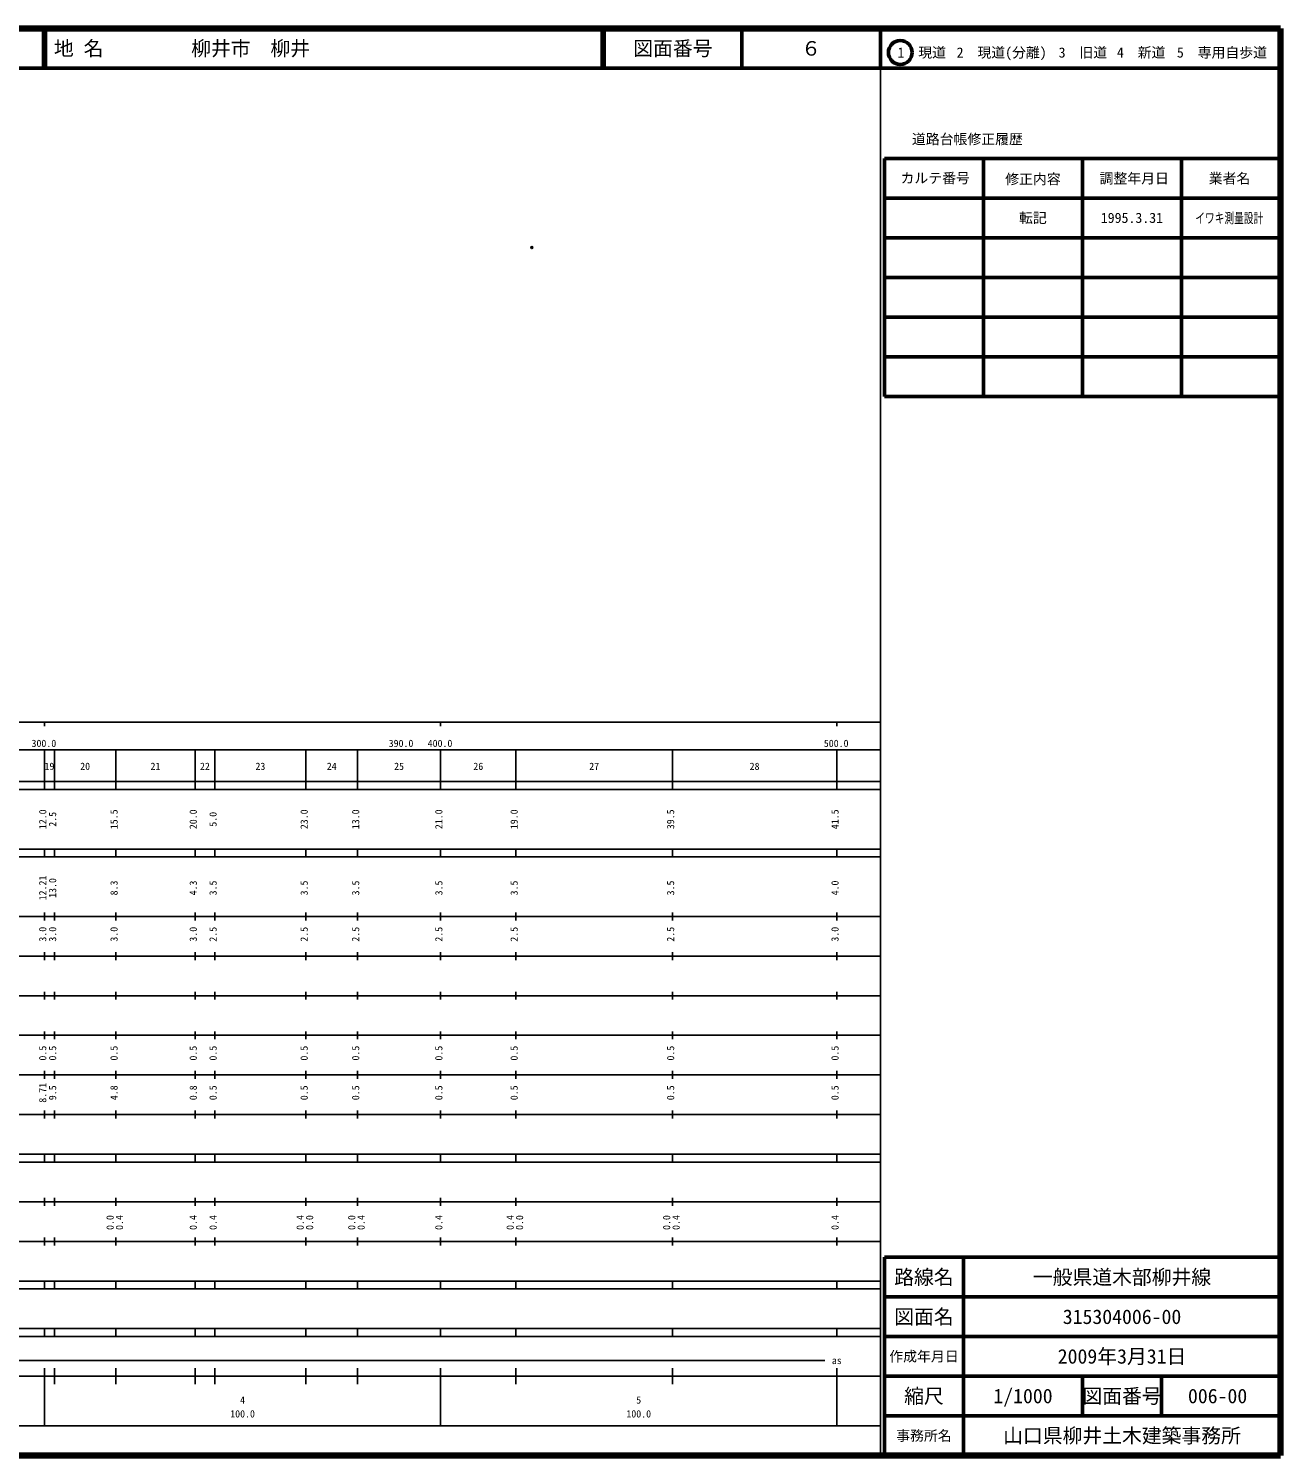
# Model space of a CAD drawing. Units: millimetres on the paper. Extents: x 40 to 680, y 20 to 380.
# Drawn here: x 364 to 680, y 20 to 380 of the extents above; entities that cross this region are included whole.
import ezdxf
from ezdxf.enums import TextEntityAlignment as Align

# ---------------------------------------------------------------- set-up
doc = ezdxf.new("R2010")
doc.units = ezdxf.units.MM
doc.header["$PDMODE"] = 32
doc.header["$PDSIZE"] = 0.5
doc.layers.add('M-OTRS', color=6, linetype='Continuous')
doc.layers.add('M-TTL-TXT', color=7, linetype='Continuous')
for name, color, linetype, lineweight in [('M-TTL', 2, 'Continuous', 140), ('M-TTL-BAND', 7, 'Continuous', 25), ('M-TTL-FRAM', 2, 'Continuous', 50), ('M-TTL-LINE', 7, 'Continuous', 50)]:
    doc.layers.add(name, color=color, linetype=linetype, lineweight=lineweight)
doc.styles.add('ＭＳ ゴシック', font='')
doc.styles.get('ＭＳ ゴシック').set_extended_font_data('MS Gothic')

msp = doc.modelspace()

# ---------------------------------------------------------------- linework, layer by layer
at = {"layer": 'M-OTRS'}
msp.add_point((491.014, 324.739), dxfattribs=at)
at = {"layer": 'M-TTL'}
for p, q in [((680, 380), (40, 380)), ((680, 20), (680, 380)), ((40, 20), (680, 20))]:
    msp.add_line(p, q, dxfattribs=at)
at = {"layer": 'M-TTL-BAND'}
for p, q in [((579, 20), (579, 370)), ((40, 205), (579, 205)), ((368, 205), (368, 204)), ((468, 205), (468, 204)), ((568, 205), (568, 204)), ((68, 198), (579, 198)), ((368, 188), (368, 198)), ((370.5, 188), (370.5, 198)), ((386, 188), (386, 198)), ((406, 188), (406, 198)), ((411, 188), (411, 198)), ((434, 188), (434, 198)), ((447, 188), (447, 198)), ((468, 188), (468, 198)), ((487, 188), (487, 198)), ((526.5, 188), (526.5, 198)), ((568, 188), (568, 198)), ((40, 190), (579, 190)), ((40, 188), (579, 188)), ((40, 173), (579, 173)), ((368, 171), (368, 173)), ((370.5, 171), (370.5, 173)), ((386, 171), (386, 173)), ((406, 171), (406, 173)), ((411, 171), (411, 173)), ((434, 171), (434, 173)), ((447, 171), (447, 173)), ((468, 171), (468, 173)), ((487, 171), (487, 173)), ((526.5, 171), (526.5, 173)), ((568, 171), (568, 173)), ((40, 171), (579, 171)), ((40, 156), (579, 156)), ((368, 155), (368, 157)), ((370.5, 155), (370.5, 157)), ((386, 155), (386, 157)), ((406, 155), (406, 157)), ((411, 155), (411, 157)), ((434, 155), (434, 157)), ((447, 155), (447, 157)), ((468, 155), (468, 157)), ((487, 155), (487, 157)), ((526.5, 155), (526.5, 157)), ((568, 155), (568, 157)), ((46, 146), (579, 146)), ((368, 145), (368, 147)), ((370.5, 145), (370.5, 147)), ((386, 145), (386, 147)), ((406, 145), (406, 147)), ((411, 145), (411, 147)), ((434, 145), (434, 147)), ((447, 145), (447, 147)), ((468, 145), (468, 147)), ((487, 145), (487, 147)), ((526.5, 145), (526.5, 147)), ((568, 145), (568, 147)), ((368, 135), (368, 137)), ((370.5, 135), (370.5, 137)), ((386, 135), (386, 137)), ((406, 135), (406, 137)), ((411, 135), (411, 137)), ((434, 135), (434, 137)), ((447, 135), (447, 137)), ((468, 135), (468, 137)), ((487, 135), (487, 137)), ((526.5, 135), (526.5, 137)), ((568, 135), (568, 137)), ((52, 136), (579, 136)), ((46, 126), (579, 126)), ((368, 125), (368, 127)), ((370.5, 125), (370.5, 127)), ((386, 125), (386, 127)), ((406, 125), (406, 127)), ((411, 125), (411, 127)), ((434, 125), (434, 127)), ((447, 125), (447, 127)), ((468, 125), (468, 127)), ((487, 125), (487, 127)), ((526.5, 125), (526.5, 127)), ((568, 125), (568, 127)), ((52, 116), (579, 116)), ((368, 115), (368, 117)), ((370.5, 115), (370.5, 117)), ((386, 115), (386, 117)), ((406, 115), (406, 117)), ((411, 115), (411, 117)), ((434, 115), (434, 117)), ((447, 115), (447, 117)), ((468, 115), (468, 117)), ((487, 115), (487, 117)), ((526.5, 115), (526.5, 117)), ((568, 115), (568, 117)), ((46, 106), (579, 106)), ((368, 105), (368, 107)), ((370.5, 105), (370.5, 107)), ((386, 105), (386, 107)), ((406, 105), (406, 107)), ((411, 105), (411, 107)), ((434, 105), (434, 107)), ((447, 105), (447, 107)), ((468, 105), (468, 107)), ((487, 105), (487, 107)), ((526.5, 105), (526.5, 107)), ((568, 105), (568, 107)), ((40, 96), (579, 96)), ((40, 94), (579, 94)), ((368, 94), (368, 96)), ((370.5, 94), (370.5, 96)), ((386, 94), (386, 96)), ((406, 94), (406, 96)), ((411, 94), (411, 96)), ((434, 94), (434, 96)), ((447, 94), (447, 96)), ((468, 94), (468, 96)), ((487, 94), (487, 96)), ((526.5, 94), (526.5, 96)), ((568, 94), (568, 96)), ((49, 84), (579, 84)), ((368, 83), (368, 85)), ((370.5, 83), (370.5, 85)), ((386, 83), (386, 85)), ((406, 83), (406, 85)), ((411, 83), (411, 85)), ((434, 83), (434, 85)), ((447, 83), (447, 85)), ((468, 83), (468, 85)), ((487, 83), (487, 85)), ((526.5, 83), (526.5, 85)), ((568, 83), (568, 85)), ((40, 74), (579, 74)), ((368, 73), (368, 75)), ((370.5, 73), (370.5, 75)), ((386, 73), (386, 75)), ((406, 73), (406, 75)), ((411, 73), (411, 75)), ((434, 73), (434, 75)), ((447, 73), (447, 75)), ((468, 73), (468, 75)), ((487, 73), (487, 75)), ((526.5, 73), (526.5, 75)), ((568, 73), (568, 75)), ((40, 64), (579, 64)), ((40, 62), (579, 62)), ((368, 62), (368, 64)), ((370.5, 62), (370.5, 64)), ((386, 62), (386, 64)), ((406, 62), (406, 64)), ((411, 62), (411, 64)), ((434, 62), (434, 64)), ((447, 62), (447, 64)), ((468, 62), (468, 64)), ((487, 62), (487, 64)), ((526.5, 62), (526.5, 64)), ((568, 62), (568, 64)), ((40, 52), (579, 52)), ((368, 50), (368, 52)), ((370.5, 50), (370.5, 52)), ((386, 50), (386, 52)), ((406, 50), (406, 52)), ((411, 50), (411, 52)), ((434, 50), (434, 52)), ((447, 50), (447, 52)), ((468, 50), (468, 52)), ((487, 50), (487, 52)), ((526.5, 50), (526.5, 52)), ((568, 50), (568, 52)), ((40, 50), (579, 50)), ((71, 44), (565, 44)), ((40, 40), (579, 40)), ((368, 27.5), (368, 42)), ((370.5, 38), (370.5, 42)), ((386, 38), (386, 42)), ((406, 38), (406, 42)), ((411, 38), (411, 42)), ((434, 38), (434, 42)), ((447, 38), (447, 42)), ((468, 27.5), (468, 42)), ((487, 38), (487, 42)), ((526.5, 38), (526.5, 42)), ((568, 27.5), (568, 42)), ((68, 27.5), (579, 27.5))]:
    msp.add_line(p, q, dxfattribs=at)
at = {"layer": 'M-TTL-FRAM'}
for p, q in [((580, 347.197), (580, 287.197)), ((580, 347.197), (680, 347.197)), ((580, 287.197), (680, 287.197)), ((680, 70), (580, 70)), ((580, 70), (580, 20))]:
    msp.add_line(p, q, dxfattribs=at)
at = {"layer": 'M-TTL-LINE'}
for p, q in [((367.75, 380), (367.75, 370)), ((368.25, 380), (368.25, 370)), ((508.747, 380), (508.747, 370)), ((509.247, 380), (509.247, 370)), ((543.997, 380), (543.997, 370)), ((579, 380), (579, 370)), ((40, 370), (680, 370)), ((605, 347.197), (605, 287.197)), ((630, 347.197), (630, 287.197)), ((655, 347.197), (655, 287.197)), ((580, 337.197), (680, 337.197)), ((580, 327.197), (680, 327.197)), ((580, 317.197), (680, 317.197)), ((580, 307.197), (680, 307.197)), ((580, 297.197), (680, 297.197)), ((600, 70), (600, 20)), ((680, 60), (580, 60)), ((680, 50), (580, 50)), ((680, 40), (580, 40)), ((630, 40), (630, 30)), ((650, 40), (650, 30)), ((680, 30), (580, 30))]:
    msp.add_line(p, q, dxfattribs=at)
msp.add_circle((584.031, 373.958), 3, dxfattribs=at)

# ---------------------------------------------------------------- texts
at = {"layer": 'M-TTL-BAND', "style": 'ＭＳ ゴシック'}
for s, p in [('300.0', (367.844, 198.195)), ('390.0', (458, 198.195)), ('400.0', (467.844, 198.195)), ('500.0', (567.844, 198.195)), ('19', (369.25, 192.405)), ('20', (378.25, 192.405)), ('21', (396, 192.405)), ('22', (408.5, 192.405)), ('23', (422.5, 192.405)), ('24', (440.5, 192.405)), ('25', (457.5, 192.405)), ('26', (477.5, 192.405)), ('27', (506.75, 192.405)), ('28', (547.25, 192.405)), ('as', (568, 42.5)), ('4', (418, 32.523)), ('5', (518, 32.523)), ('100.0', (418, 29.033)), ('100.0', (518, 29.033))]:
    msp.add_text(s, height=1.833, dxfattribs=at).set_placement(p, align=Align.BOTTOM_CENTER)
for s, p in [('12.0', (369, 180.5)), ('2.5', (371.5, 180.5)), ('15.5', (387, 180.5)), ('20.0', (407, 180.5)), ('5.0', (412, 180.5)), ('23.0', (435, 180.5)), ('13.0', (448, 180.5)), ('21.0', (469, 180.5)), ('19.0', (488, 180.5)), ('39.5', (527.5, 180.5)), ('41.5', (569, 180.5)), ('12.21', (369, 163.174)), ('13.0', (371.5, 163.174)), ('8.3', (387, 163.174)), ('4.3', (407, 163.174)), ('3.5', (412, 163.174)), ('3.5', (435, 163.174)), ('3.5', (448, 163.174)), ('3.5', (469, 163.174)), ('3.5', (488, 163.174)), ('3.5', (527.5, 163.174)), ('4.0', (569, 163.174)), ('3.0', (369, 151.5)), ('3.0', (371.5, 151.5)), ('3.0', (387, 151.5)), ('3.0', (407, 151.5)), ('2.5', (412, 151.5)), ('2.5', (435, 151.5)), ('2.5', (448, 151.5)), ('2.5', (469, 151.5)), ('2.5', (488, 151.5)), ('2.5', (527.5, 151.5)), ('3.0', (569, 151.5)), ('0.5', (369, 121.5)), ('0.5', (371.5, 121.5)), ('0.5', (387, 121.5)), ('0.5', (407, 121.5)), ('0.5', (412, 121.5)), ('0.5', (435, 121.5)), ('0.5', (448, 121.5)), ('0.5', (469, 121.5)), ('0.5', (488, 121.5)), ('0.5', (527.5, 121.5)), ('0.5', (569, 121.5)), ('8.71', (369, 111.5)), ('9.5', (371.5, 111.5)), ('4.8', (387, 111.5)), ('0.8', (407, 111.5)), ('0.5', (412, 111.5)), ('0.5', (435, 111.5)), ('0.5', (448, 111.5)), ('0.5', (469, 111.5)), ('0.5', (488, 111.5)), ('0.5', (527.5, 111.5)), ('0.5', (569, 111.5)), ('0.0', (386, 78.764)), ('0.4', (388.37, 78.764)), ('0.4', (407, 78.764)), ('0.4', (412, 78.764)), ('0.4', (434, 78.764)), ('0.0', (436.37, 78.764)), ('0.0', (447, 78.764)), ('0.4', (449.37, 78.764)), ('0.4', (469, 78.764)), ('0.4', (487, 78.764)), ('0.0', (489.37, 78.764)), ('0.0', (526.5, 78.764)), ('0.4', (528.87, 78.764)), ('0.4', (569, 78.764))]:
    msp.add_text(s, height=1.833, rotation=90, dxfattribs=at).set_placement(p, align=Align.BOTTOM_CENTER)
at = {"layer": 'M-TTL-TXT', "style": 'ＭＳ ゴシック'}
for s, p in [('地 名', (370.38, 375)), ('柳井市\u3000柳井', (405.024, 375))]:
    msp.add_text(s, height=3.666, dxfattribs=at).set_placement(p, align=Align.MIDDLE_LEFT)
for s, height, p in [('図面番号', 3.666, (526.622, 375)), ('６', 3.666, (561.497, 375)), ('1\u3000現道', 2.566, (589.448, 373.958)), ('2\u3000現道(分離)', 2.566, (609.619, 373.958)), ('3\u3000旧道', 2.566, (630.121, 373.958)), ('4\u3000新道', 2.566, (644.824, 373.958)), ('5\u3000専用自歩道', 2.566, (665.228, 373.958)), ('道路台帳修正履歴', 2.566, (600.968, 352.113)), ('カルテ番号', 2.566, (592.839, 342.277)), ('修正内容', 2.566, (617.509, 342.023)), ('調整年月日', 2.566, (643.089, 342.197)), ('業者名', 2.566, (667.134, 342.197)), ('転記', 2.566, (617.5, 332.245)), ('1995.3.31', 2.566, (642.5, 332.245)), ('路線名', 3.666, (590, 65)), ('路線名', 3.666, (590, 65)), ('一般県道木部柳井線', 3.666, (640, 65)), ('図面名', 3.666, (590, 55)), ('図面名', 3.666, (590, 55)), ('315304006-00', 3.666, (640, 55)), ('2009年3月31日', 3.666, (640, 45)), ('作成年月日', 2.566, (590, 45)), ('作成年月日', 2.566, (590, 45)), ('縮尺', 3.666, (590, 35)), ('縮尺', 3.666, (590, 35)), ('1/1000', 3.666, (615, 35)), ('図面番号', 3.666, (640, 35)), ('図面番号', 3.666, (640, 35)), ('006-00', 3.666, (664.125, 35)), ('事務所名', 2.566, (590, 25)), ('事務所名', 2.566, (590, 25)), ('山口県柳井土木建築事務所', 3.666, (640, 25))]:
    msp.add_text(s, height=height, dxfattribs=at).set_placement(p, align=Align.MIDDLE_CENTER)
at = {"layer": 'M-TTL-TXT', "style": 'ＭＳ ゴシック', "width": 0.7}
msp.add_text('イワキ測量設計', height=2.566, dxfattribs=at).set_placement((667.077, 332.189), align=Align.MIDDLE_CENTER)

doc.saveas('drawing.dxf')
